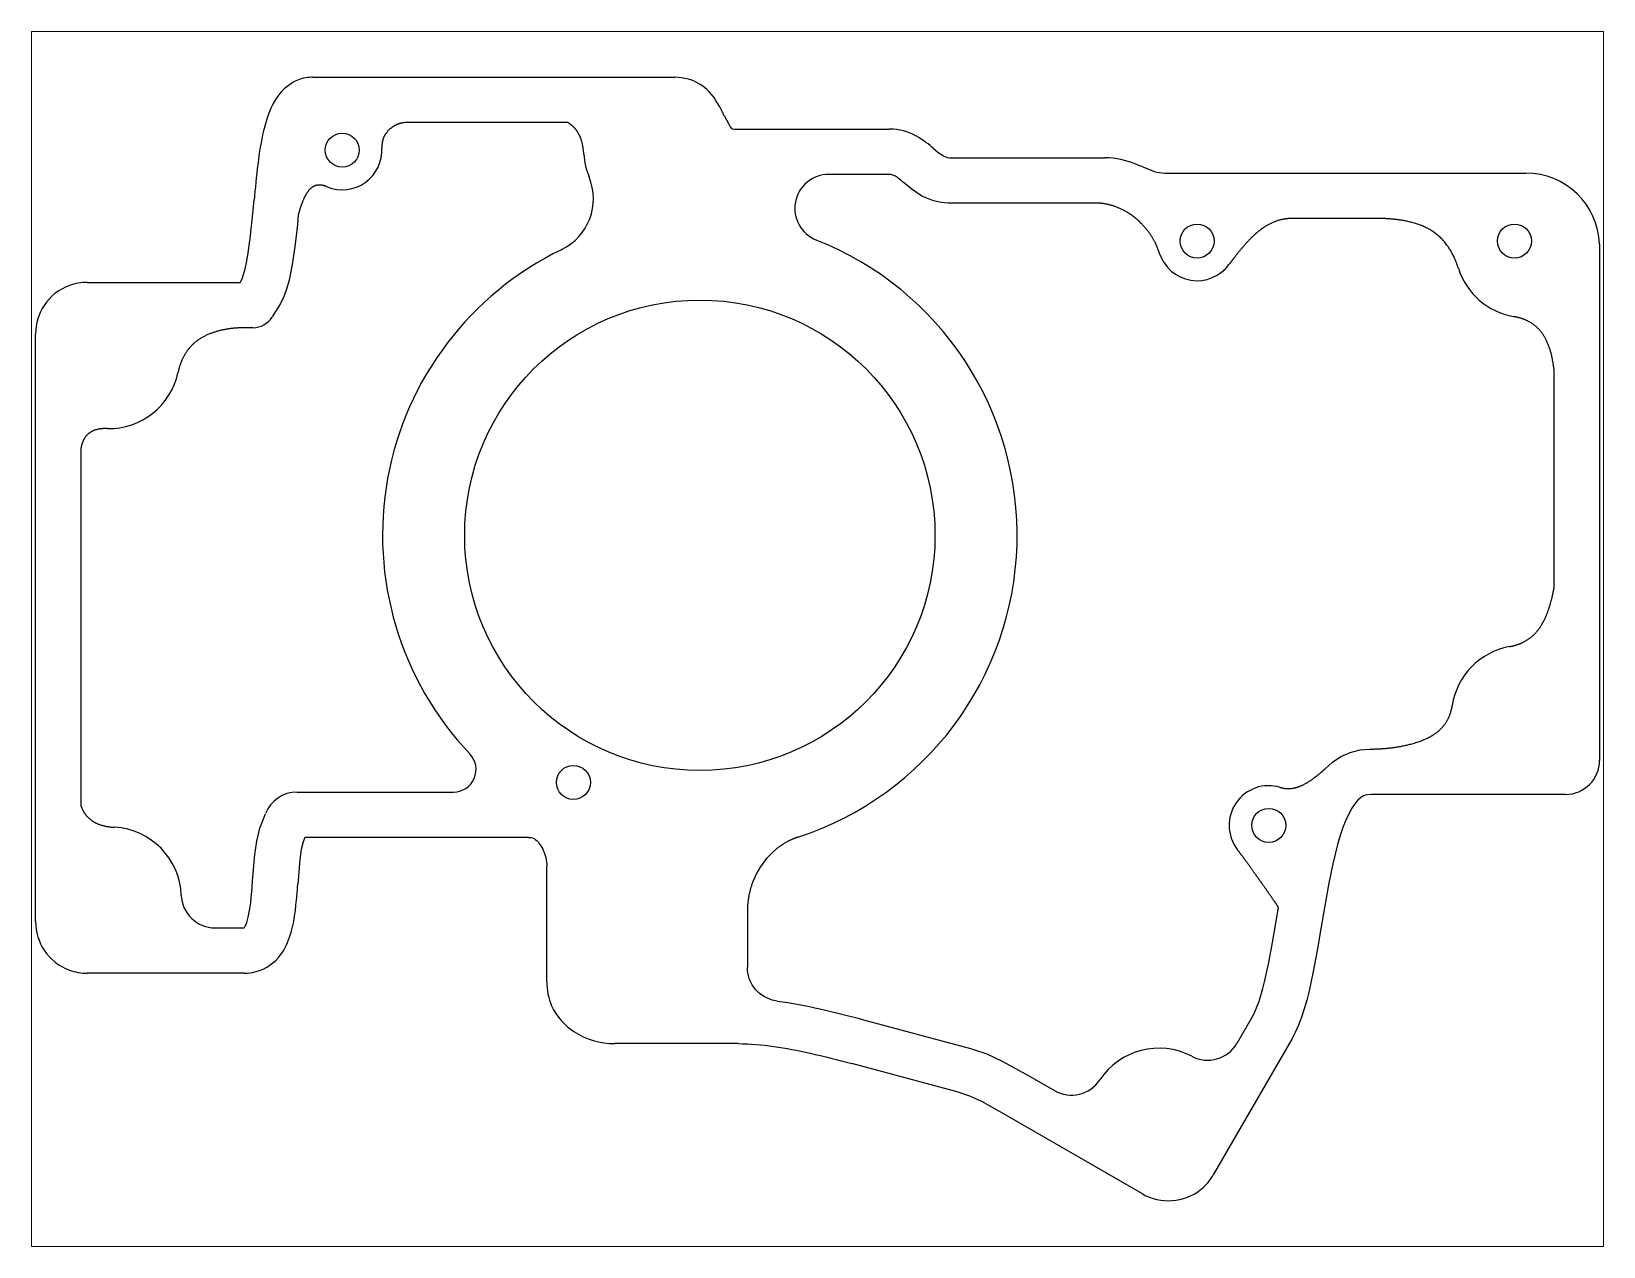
# Paper-space layout 'Layout1' of a CAD drawing. Header units: millimetres. Extents: x 1.1 to 9.9, y 0.85 to 7.65.
# The model-space entities are those that its viewports show. They can reach past a viewport. Long polylines and large blocks are cut down to what shows.
import ezdxf

# ---------------------------------------------------------------- set-up
doc = ezdxf.new("R2010")
doc.units = ezdxf.units.MM
doc.header["$MEASUREMENT"] = 0

msp = doc.modelspace()

# ---------------------------------------------------------------- linework, layer by layer
for p, q in [((-32.12, 37.41), (-0.22, 37.41)), ((-9.67, 33.41), (-23.85, 33.41)), ((4.15, 34.03), (4.55, 33.26)), ((4.55, 33.26), (4.69, 33.04)), ((4.69, 33.04), (4.8, 32.9)), ((4.8, 32.9), (4.85, 32.86)), ((4.85, 32.86), (4.85, 32.86)), ((4.85, 32.86), (4.86, 32.85)), ((4.86, 32.85), (5.04, 32.84)), ((5.04, 32.84), (18.75, 32.84)), ((22.63, 31.11), (23.13, 30.71)), ((23.13, 30.71), (23.5, 30.46)), ((23.5, 30.46), (23.81, 30.33)), ((23.81, 30.33), (23.84, 30.32)), ((23.84, 30.32), (24.02, 30.31)), ((24.02, 30.31), (37.75, 30.31)), ((41.08, 29.49), (42.19, 29.07)), ((18.75, 28.84), (13.38, 28.84)), ((20.75, 27.49), (20.08, 28.03)), ((42.19, 29.07), (42.57, 28.99)), ((42.57, 28.99), (43.02, 28.95)), ((43.02, 28.95), (74.89, 28.95)), ((-37.49, 24.82), (-37.33, 26.55)), ((21.6, 26.92), (20.75, 27.49)), ((22.62, 26.49), (21.6, 26.92)), ((23.3, 26.35), (22.62, 26.49)), ((-33.43, 25.3), (-33.51, 24.42)), ((23.89, 26.31), (23.3, 26.35)), ((36.81, 26.31), (23.89, 26.31)), ((-37.67, 23.19), (-37.49, 24.82)), ((-33.51, 24.42), (-33.7, 22.69)), ((62.16, 24.95), (54.31, 24.95)), ((-37.88, 21.7), (-37.67, 23.19)), ((-33.7, 22.69), (-33.93, 21.06)), ((81.39, 22.68), (81.39, -22.86)), ((-38.12, 20.5), (-38, 21.07)), ((-38, 21.07), (-37.88, 21.7)), ((-33.93, 21.06), (-34.08, 20.27)), ((-38.52, 19.36), (-38.4, 19.63)), ((-38.4, 19.63), (-38.26, 20.01)), ((-38.26, 20.01), (-38.12, 20.5)), ((-34.25, 19.52), (-34.45, 18.8)), ((-34.08, 20.27), (-34.25, 19.52)), ((-52.05, 19.31), (-38.55, 19.31)), ((-38.55, 19.31), (-38.52, 19.36)), ((-34.69, 18.12), (-34.99, 17.46)), ((-34.45, 18.8), (-34.69, 18.12)), ((-34.99, 17.46), (-35.74, 16.26)), ((-37.44, 15.31), (-37.97, 15.31)), ((-56.62, -37.06), (-56.62, 14.74)), ((77.39, -7.58), (77.39, 11.48)), ((-52.62, 4.6), (-52.62, -26.86)), ((58.57, -22.51), (59.39, -22.15)), ((59.39, -22.15), (60.27, -21.92)), ((60.27, -21.92), (61.11, -21.86)), ((57.17, -23.6), (57.82, -23.01)), ((57.82, -23.01), (58.57, -22.51)), ((-33.54, -25.66), (-19.75, -25.66)), ((60.29, -26.17), (60.06, -26.38)), ((60.5, -26.03), (60.29, -26.17)), ((60.7, -25.94), (60.5, -26.03)), ((60.92, -25.89), (60.7, -25.94)), ((61.27, -25.86), (60.92, -25.89)), ((78.39, -25.86), (61.27, -25.86)), ((-36.84, -28.85), (-36.33, -27.56)), ((59.27, -27.56), (59, -28.13)), ((59.54, -27.08), (59.27, -27.56)), ((59.8, -26.68), (59.54, -27.08)), ((60.06, -26.38), (59.8, -26.68)), ((-37.1, -29.99), (-36.84, -28.85)), ((58.75, -28.78), (58.51, -29.5)), ((59, -28.13), (58.75, -28.78)), ((-37.27, -31.16), (-37.1, -29.99)), ((-33.01, -30.05), (-33.17, -30.73)), ((-32.86, -29.66), (-33.01, -30.05)), ((-13.12, -29.66), (-32.86, -29.66)), ((58.28, -30.27), (57.86, -32)), ((58.51, -29.5), (58.28, -30.27)), ((-37.47, -33.5), (-37.27, -31.16)), ((-33.3, -31.61), (-33.48, -33.81)), ((-33.17, -30.73), (-33.3, -31.61)), ((-11.51, -42.39), (-11.51, -32.23)), ((57.86, -32), (57.48, -33.84)), ((57.48, -33.84), (56.81, -37.72)), ((52.87, -37.04), (53.07, -35.84)), ((6.2, -36.12), (6.2, -41.12)), ((52.54, -38.93), (52.87, -37.04)), ((-40.76, -37.64), (-38.25, -37.64)), ((56.81, -37.72), (56.48, -39.64)), ((52.21, -40.68), (52.54, -38.93)), ((56.48, -39.64), (56.13, -41.48)), ((51.87, -42.27), (52.21, -40.68)), ((56.13, -41.48), (55.76, -43.19)), ((-38.25, -41.64), (-52.05, -41.64)), ((51.5, -43.61), (51.69, -42.97)), ((51.69, -42.97), (51.87, -42.27)), ((51.12, -44.7), (51.32, -44.19)), ((51.32, -44.19), (51.5, -43.61)), ((55.55, -44.02), (55.33, -44.79)), ((55.76, -43.19), (55.55, -44.02)), ((16.44, -45.74), (25.89, -48.27)), ((49.4, -47.81), (50.73, -45.51)), ((50.73, -45.51), (50.93, -45.12)), ((50.93, -45.12), (51.12, -44.7)), ((55.09, -45.52), (54.83, -46.22)), ((55.33, -44.79), (55.09, -45.52)), ((54.54, -46.87), (54.23, -47.44)), ((54.83, -46.22), (54.54, -46.87)), ((5.38, -47.85), (-5.49, -47.85)), ((25.89, -48.27), (27.31, -48.76)), ((54.23, -47.44), (47.31, -59.43)), ((24.72, -52.1), (15.4, -49.6)), ((27.31, -48.76), (28.68, -49.39)), ((28.68, -49.39), (31.1, -50.73)), ((31.1, -50.73), (33.29, -51.99)), ((25.83, -52.48), (24.72, -52.1)), ((26.87, -52.96), (25.83, -52.48)), ((29.13, -54.21), (26.87, -52.96)), ((41.06, -61.1), (29.13, -54.21))]:
    msp.add_line(p, q)
for centre, radius in [((-29.55, 30.98), 1.5), ((45.88, 22.96), 1.5), ((73.88, 22.96), 1.5), ((2, -3), 20.75), ((2, -3), 20.75), ((-9.16, -24.8), 1.5), ((52.2, -28.59), 1.5)]:
    msp.add_circle(centre, radius)
for centre, radius, start, end in [((-29.55, 30.98), 3.5, -112.4536, 3.4003), ((-2, 31), 6.25, 183.5533, 202.4968), ((-12.39, 26.7), 5, -64.1397, 22.4968), ((13.38, 25.84), 3, 90, 248.4689), ((74.89, 22.45), 6.5, 2.0599, 90.0048), ((2, -3), 28, 115.8603, 223.5332), ((2, -3), 28, -71.8454, 68.4689), ((45.88, 22.96), 3.5, 197.6993, 324.1358), ((74.89, 22.45), 6.25, 197.5722, 260.0678), ((-37.44, 17.31), 2, 270, 328.1956), ((-50.16, 12.66), 6.25, 269.019, 347.7302), ((74.57, -18.97), 6.25, 100.6072, 171.1764), ((-19.75, -23.66), 2, -90, 43.5332), ((78.39, -22.86), 3, 270, 359.9989), ((-33.54, -28.66), 3, 90, 158.3372), ((52.2, -28.59), 3.5, 73.2059, 217.2633), ((-50, -35), 6.25, 2.2424, 86.8636), ((-40.76, -34.64), 3, 182.2424, 270), ((42.5, -54.5), 6.25, 62.2767, 146.4922), ((46.8, -46.31), 3, 242.2767, 329.999), ((34.79, -49.39), 3, 240.0004, 326.4922)]:
    msp.add_arc(centre, radius, start, end)
for points, degree, knots in [([(-32.12, 37.41), (-32.55, 37.41), (-33, 37.34), (-33.42, 37.18), (-34.19, 36.88), (-34.81, 36.33), (-35.24, 35.74), (-35.89, 34.83), (-36.23, 33.81), (-36.5, 32.69), (-36.94, 30.84), (-37.14, 28.67), (-37.33, 26.55)], 3, [-1, -1, -1, -1, -0.9522531, -0.9522531, -0.9522531, -0.8632715, -0.8632715, -0.8632715, -0.7265431, -0.7265431, -0.7265431, -0.5, -0.5, -0.5, -0.5]), ([(4.15, 34.03), (4.02, 34.29), (3.87, 34.59), (3.7, 34.9), (3.36, 35.5), (2.89, 36.21), (2.09, 36.74), (1.43, 37.17), (0.58, 37.41), (-0.22, 37.41)], 3, [-0.4971416, -0.4971416, -0.4971416, -0.4971416, -0.3854393, -0.3854393, -0.3854393, -0.1735652, -0.1735652, -0.1735652, 0, 0, 0, 0]), ([(-8.24, 30.61), (-8.28, 31.25), (-8.42, 32.01), (-8.69, 32.59), (-9.07, 33.03), (-9.54, 33.34), (-9.67, 33.41)], 5, [-1, -1, -1, -1, -1, -1, -0.8, -0.725981, -0.725981, -0.725981, -0.725981, -0.725981, -0.725981]), ([(22.63, 31.11), (22.23, 31.45), (21.74, 31.87), (21.07, 32.24), (20.43, 32.59), (19.59, 32.84), (18.75, 32.84)], 3, [-0.4974119, -0.4974119, -0.4974119, -0.4974119, -0.2434327, -0.2434327, -0.2434327, 0, 0, 0, 0]), ([(41.08, 29.49), (40.87, 29.58), (40.63, 29.68), (40.38, 29.78), (39.65, 30.05), (38.73, 30.31), (37.75, 30.31)], 3, [-0.4932435, -0.4932435, -0.4932435, -0.4932435, -0.364805, -0.364805, -0.364805, 0, 0, 0, 0]), ([(20.08, 28.03), (20.07, 28.04), (20.06, 28.05), (20.05, 28.05), (19.61, 28.42), (19.4, 28.59), (19.17, 28.72), (19.11, 28.75), (18.86, 28.83), (18.78, 28.84), (18.76, 28.84), (18.76, 28.84), (18.75, 28.84)], 3, [-0.5025653, -0.5025653, -0.5025653, -0.5025653, -0.4974119, -0.4974119, -0.4974119, -0.2434327, -0.2434327, -0.2434327, -0.0285666, -0.0285666, -0.0285666, 0, 0, 0, 0]), ([(68.93, 20.56), (68.71, 21.25), (68.18, 22.47), (67.13, 23.79), (65.69, 24.51), (64.03, 24.82), (62.84, 24.92), (62.21, 24.95), (62.16, 24.95)], 5, [-1, -1, -1, -1, -1, -1, -0.8, -0.6, -0.4, -0.381839, -0.381839, -0.381839, -0.381839, -0.381839, -0.381839]), ([(-52.05, 19.31), (-52.59, 19.31), (-53.14, 19.22), (-53.63, 19.03), (-54.59, 18.68), (-55.32, 18.07), (-55.86, 17.27), (-56.33, 16.57), (-56.62, 15.66), (-56.62, 14.74)], 3, [-1, -1, -1, -1, -0.783857, -0.783857, -0.783857, -0.366816, -0.366816, -0.366816, 0, 0, 0, 0]), ([(77.39, 11.48), (77.38, 11.6), (77.31, 12.14), (77.16, 13.09), (76.78, 14.34), (76.12, 15.35), (75.13, 15.96), (74.28, 16.21), (73.81, 16.29)], 5, [-0.6500813, -0.6500813, -0.6500813, -0.6500813, -0.6500813, -0.6500813, -0.6, -0.4, -0.2, 0, 0, 0, 0, 0, 0]), ([(-50.26, 6.42), (-50.67, 6.42), (-51.38, 6.36), (-51.99, 6.1), (-52.34, 5.65), (-52.54, 5.07), (-52.61, 4.71), (-52.62, 4.6)], 5, [0, 0, 0, 0, 0, 0, 0.2, 0.4, 0.477709, 0.477709, 0.477709, 0.477709, 0.477709, 0.477709]), ([(-52.62, -26.86), (-52.53, -27.12), (-52.23, -27.73), (-51.78, -28.22), (-51.14, -28.56), (-50.27, -28.73), (-49.66, -28.76)], 5, [-0.332178, -0.332178, -0.332178, -0.332178, -0.332178, -0.332178, -0.2, 0, 0, 0, 0, 0, 0]), ([(-13.12, -29.66), (-12.78, -29.66), (-12.68, -29.71), (-12.52, -29.83), (-12.33, -29.96), (-12.06, -30.28), (-11.86, -30.69), (-11.64, -31.16), (-11.51, -31.68), (-11.51, -32.23)], 3, [-1, -1, -1, -1, -0.716202, -0.716202, -0.716202, -0.376571, -0.376571, -0.376571, 0, 0, 0, 0]), ([(-38.25, -41.64), (-37.46, -41.64), (-36.61, -41.41), (-35.95, -40.94), (-35.17, -40.41), (-34.69, -39.66), (-34.38, -38.92), (-33.86, -37.71), (-33.71, -36.43), (-33.59, -35.15), (-33.55, -34.7), (-33.51, -34.25), (-33.48, -33.81)], 3, [0, 0, 0, 0, 0.105783, 0.105783, 0.105783, 0.2277579, 0.2277579, 0.2277579, 0.4284304, 0.4284304, 0.4284304, 0.4993848, 0.4993848, 0.4993848, 0.4993848]), ([(-38.21, -37.63), (-38.17, -37.59), (-38.12, -37.5), (-38.06, -37.36), (-37.84, -36.85), (-37.7, -36.11), (-37.59, -35.03), (-37.59, -34.95), (-37.58, -34.87), (-37.57, -34.78), (-37.53, -34.38), (-37.5, -33.95), (-37.47, -33.52), (-37.47, -33.51), (-37.47, -33.5), (-37.47, -33.5)], 3, [0.1643945, 0.1643945, 0.1643945, 0.1643945, 0.2277579, 0.2277579, 0.2277579, 0.4144897, 0.4144897, 0.4144897, 0.4284304, 0.4284304, 0.4284304, 0.4993848, 0.4993848, 0.4993848, 0.5006079, 0.5006079, 0.5006079, 0.5006079]), ([(-56.62, -37.06), (-56.62, -37.98), (-56.33, -38.9), (-55.86, -39.6), (-55.32, -40.39), (-54.59, -41), (-53.63, -41.36), (-53.14, -41.54), (-52.59, -41.64), (-52.05, -41.64)], 3, [0, 0, 0, 0, 0.366816, 0.366816, 0.366816, 0.783857, 0.783857, 0.783857, 1, 1, 1, 1]), ([(8.81, -44.09), (8.42, -44.04), (8.05, -43.91), (7.37, -43.52), (7.07, -43.27), (6.63, -42.7), (6.47, -42.4), (6.26, -41.78), (6.2, -41.45), (6.2, -41.12)], 3, [0, 0, 0, 0, 0.1171933, 0.1171933, 0.2343867, 0.2343867, 0.333618, 0.333618, 0.4328494, 0.4328494, 0.4328494, 0.4328494]), ([(-11.51, -42.39), (-11.51, -43.12), (-11.36, -43.85), (-11.08, -44.5), (-10.64, -45.5), (-9.92, -46.24), (-9.12, -46.77), (-8.08, -47.47), (-6.82, -47.85), (-5.49, -47.85)], 3, [-1, -1, -1, -1, -0.783393, -0.783393, -0.783393, -0.444038, -0.444038, -0.444038, 0, 0, 0, 0]), ([(8.81, -44.09), (10.11, -44.26), (11.37, -44.51), (12.6, -44.79), (13.89, -45.08), (15.18, -45.4), (16.44, -45.74)], 3, [0.2949434, 0.2949434, 0.2949434, 0.2949434, 0.6397365, 0.6397365, 0.6397365, 1, 1, 1, 1]), ([(5.38, -47.85), (7.48, -47.85), (9.57, -48.21), (11.73, -48.69), (12.95, -48.97), (14.18, -49.28), (15.4, -49.6)], 3, [0, 0, 0, 0, 0.639736, 0.639736, 0.639736, 1, 1, 1, 1]), ([(41.06, -61.1), (41.86, -61.56), (42.8, -61.76), (43.64, -61.7), (44.6, -61.64), (45.5, -61.31), (46.28, -60.66), (46.68, -60.32), (47.04, -59.9), (47.31, -59.43)], 3, [0, 0, 0, 0, 0.36682, 0.36682, 0.36682, 0.783863, 0.783863, 0.783863, 1, 1, 1, 1])]:
    msp.add_open_spline(points, degree=degree, knots=knots)
for points, degree in [([(-23.85, 33.41), (-24, 33.41), (-24.3, 33.39), (-24.71, 33.28), (-25.2, 33.02), (-25.7, 32.54), (-25.96, 32.05), (-26.05, 31.64), (-26.06, 31.34), (-26.05, 31.19)], 5), ([(-30.88, 27.74), (-31.07, 27.82), (-31.43, 27.93), (-31.89, 27.94), (-32.37, 27.68), (-32.81, 27.06), (-33.09, 26.41), (-33.27, 25.88), (-33.38, 25.49), (-33.43, 25.3)], 5), ([(42.55, 21.89), (42.45, 22.21), (42.22, 22.81), (41.77, 23.63), (40.99, 24.59), (39.8, 25.54), (38.7, 26.06), (37.79, 26.27), (37.15, 26.31), (36.81, 26.31)], 5), ([(54.31, 24.95), (53.99, 24.95), (53.39, 24.9), (52.56, 24.68), (51.6, 24.14), (50.55, 23.19), (49.79, 22.31), (49.25, 21.62), (48.89, 21.15), (48.72, 20.91)], 5), ([(-37.97, 15.31), (-38.35, 15.31), (-39.08, 15.29), (-40.08, 15.17), (-41.28, 14.85), (-42.53, 14.18), (-43.32, 13.33), (-43.76, 12.44), (-43.97, 11.73), (-44.05, 11.34)], 5), ([(73.42, -12.83), (73.78, -12.76), (74.43, -12.59), (75.23, -12.2), (76.01, -11.47), (76.66, -10.31), (77.02, -9.27), (77.22, -8.44), (77.34, -7.87), (77.39, -7.58)], 5), ([(61.11, -21.86), (61.47, -21.86), (62.2, -21.84), (63.32, -21.74), (64.81, -21.48), (66.53, -20.88), (67.61, -20.06), (68.13, -19.16), (68.33, -18.42), (68.4, -18.01)], 5), ([(53.22, -25.24), (53.4, -25.3), (53.76, -25.37), (54.27, -25.38), (54.92, -25.2), (55.7, -24.79), (56.3, -24.35), (56.74, -23.99), (57.03, -23.73), (57.17, -23.6)], 5), ([(10.72, -29.61), (10.38, -29.72), (9.72, -29.99), (8.84, -30.51), (7.86, -31.41), (6.93, -32.79), (6.44, -34.04), (6.25, -35.05), (6.2, -35.76), (6.2, -36.12)], 5), ([(53.07, -35.84), (52.93, -35.63), (52.65, -35.22), (52.22, -34.59), (51.64, -33.77), (50.91, -32.74), (50.32, -31.92), (49.88, -31.31), (49.57, -30.91), (49.42, -30.71)], 5), ([(-38.25, -37.64), (-38.24, -37.64), (-38.23, -37.64), (-38.21, -37.63)], 3)]:
    msp.add_open_spline(points, degree=degree)

psp = doc.layouts.get("Layout1")

# ---------------------------------------------------------------- viewports
at = {"layer": '0', "linetype": 'Continuous'}
psp.add_viewport(center=(5.5, 4.25), size=(8.8, 6.8), view_center_point=(12.3823, -12.1507), view_height=107.196881, dxfattribs=at)

doc.saveas('drawing.dxf')
